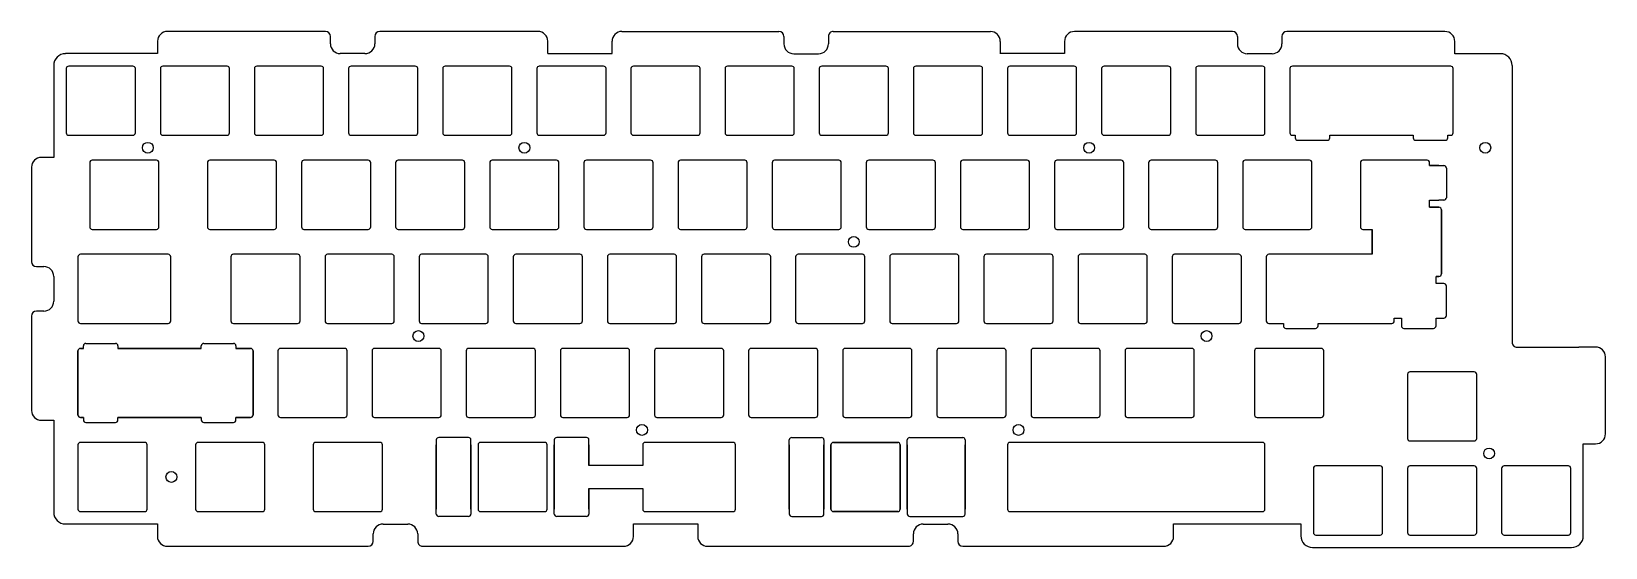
# Model space of a CAD drawing. Extents: x 17 to 336, y 12 to 117.
import ezdxf

# ---------------------------------------------------------------- set-up
doc = ezdxf.new("R2010")
doc.units = 0
doc.layers.get('0').update_dxf_attribs({"linetype": 'CONTINUOUS'})
doc.layers.add('PLATE', color=7, linetype='CONTINUOUS')

msp = doc.modelspace()

# ---------------------------------------------------------------- linework, layer by layer
for p, q in [((42.67, 114.77), (42.67, 112.77)), ((76.67, 116.77), (44.67, 116.77)), ((77.67, 114.27), (77.67, 115.77)), ((86.67, 115.77), (86.67, 114.27)), ((119.67, 116.77), (87.67, 116.77)), ((121.67, 112.27), (121.67, 114.77)), ((134.67, 112.77), (134.67, 114.77)), ((136.67, 116.77), (136.67, 116.77)), ((136.67, 116.77), (168.45, 116.77)), ((169.45, 115.77), (169.45, 114.26)), ((178.45, 115.76), (178.45, 114.26)), ((179.45, 116.76), (211.24, 116.76)), ((213.24, 114.76), (213.24, 112.26)), ((226.24, 114.76), (226.24, 112.76)), ((260.24, 116.76), (228.24, 116.76)), ((261.24, 115.76), (261.24, 114.26)), ((270.24, 115.76), (270.24, 114.26)), ((303.24, 116.76), (271.24, 116.76)), ((305.24, 112.26), (305.24, 114.76)), ((42.67, 112.27), (24.05, 112.27)), ((42.67, 112.77), (42.67, 112.27)), ((84.67, 112.27), (79.67, 112.27)), ((121.67, 112.27), (134.67, 112.27)), ((134.67, 112.27), (134.67, 112.77)), ((171.45, 112.26), (176.45, 112.26)), ((226.24, 112.27), (213.24, 112.27)), ((213.74, 112.26), (213.74, 112.27)), ((226.24, 112.76), (226.24, 112.27)), ((268.24, 112.26), (263.24, 112.26)), ((305.24, 112.27), (314.45, 112.27)), ((305.74, 112.26), (305.74, 112.27)), ((21.67, 109.88), (21.67, 91.27)), ((24.2, 109.24), (24.2, 96.24)), ((37.7, 109.74), (24.7, 109.74)), ((38.2, 96.24), (38.2, 109.24)), ((43.25, 109.24), (43.25, 96.24)), ((56.75, 109.74), (43.75, 109.74)), ((57.25, 96.24), (57.25, 109.24)), ((62.3, 109.24), (62.3, 96.24)), ((75.8, 109.74), (62.8, 109.74)), ((76.3, 96.24), (76.3, 109.24)), ((81.35, 109.24), (81.35, 96.24)), ((94.85, 109.74), (81.85, 109.74)), ((95.35, 96.24), (95.35, 109.24)), ((100.4, 109.24), (100.4, 96.24)), ((113.9, 109.74), (100.9, 109.74)), ((114.4, 96.24), (114.4, 109.24)), ((119.45, 109.24), (119.45, 96.24)), ((132.95, 109.74), (119.95, 109.74)), ((133.45, 96.24), (133.45, 109.24)), ((138.5, 109.24), (138.5, 96.24)), ((152, 109.74), (139, 109.74)), ((152.5, 96.24), (152.5, 109.24)), ((157.55, 109.24), (157.55, 96.24)), ((171.05, 109.74), (158.05, 109.74)), ((171.55, 96.24), (171.55, 109.24)), ((176.6, 109.24), (176.6, 96.24)), ((190.1, 109.74), (177.1, 109.74)), ((190.6, 96.24), (190.6, 109.24)), ((195.65, 109.24), (195.65, 96.24)), ((209.15, 109.74), (196.15, 109.74)), ((209.65, 96.24), (209.65, 109.24)), ((214.7, 109.24), (214.7, 96.24)), ((228.2, 109.74), (215.2, 109.74)), ((228.7, 96.24), (228.7, 109.24)), ((233.75, 109.24), (233.75, 96.24)), ((247.25, 109.74), (234.25, 109.74)), ((247.75, 96.24), (247.75, 109.24)), ((252.8, 109.24), (252.8, 96.24)), ((266.3, 109.74), (253.3, 109.74)), ((266.8, 96.24), (266.8, 109.24)), ((271.85, 109.24), (271.85, 96.24)), ((285.35, 109.74), (272.35, 109.74)), ((279.43, 109.74), (273.43, 109.74)), ((294.87, 109.74), (281.87, 109.74)), ((304.4, 109.74), (291.4, 109.74)), ((303.31, 109.74), (297.31, 109.74)), ((304.9, 96.24), (304.9, 109.24)), ((316.83, 109.88), (316.83, 109.2)), ((24.7, 95.74), (37.7, 95.74)), ((43.75, 95.74), (56.75, 95.74)), ((62.8, 95.74), (75.8, 95.74)), ((81.85, 95.74), (94.85, 95.74)), ((100.9, 95.74), (113.9, 95.74)), ((119.95, 95.74), (132.95, 95.74)), ((139, 95.74), (152, 95.74)), ((158.05, 95.74), (171.05, 95.74)), ((177.1, 95.74), (190.1, 95.74)), ((196.15, 95.74), (209.15, 95.74)), ((215.2, 95.74), (228.2, 95.74)), ((234.25, 95.74), (247.25, 95.74)), ((253.3, 95.74), (266.3, 95.74)), ((272.35, 95.74), (272.93, 95.74)), ((272.93, 95.74), (272.93, 95.24)), ((279.93, 95.24), (279.93, 95.74)), ((279.93, 95.74), (285.35, 95.74)), ((281.87, 95.74), (294.87, 95.74)), ((291.4, 95.74), (296.81, 95.74)), ((296.81, 95.74), (296.81, 95.24)), ((303.81, 95.24), (303.81, 95.74)), ((303.81, 95.74), (304.4, 95.74)), ((273.43, 94.74), (279.43, 94.74)), ((297.31, 94.74), (303.31, 94.74)), ((17.17, 89.27), (17.17, 70.14)), ((21.17, 91.27), (19.17, 91.27)), ((21.67, 91.27), (21.17, 91.27)), ((28.96, 90.19), (28.96, 77.19)), ((42.46, 90.69), (29.46, 90.69)), ((42.96, 77.19), (42.96, 90.19)), ((52.77, 90.19), (52.77, 77.19)), ((66.27, 90.69), (53.27, 90.69)), ((66.77, 77.19), (66.77, 90.19)), ((71.82, 90.19), (71.82, 77.19)), ((85.32, 90.69), (72.32, 90.69)), ((85.82, 77.19), (85.82, 90.19)), ((90.87, 90.19), (90.87, 77.19)), ((104.37, 90.69), (91.37, 90.69)), ((104.87, 77.19), (104.87, 90.19)), ((109.92, 90.19), (109.92, 77.19)), ((123.42, 90.69), (110.42, 90.69)), ((123.92, 77.19), (123.92, 90.19)), ((128.97, 90.19), (128.97, 77.19)), ((142.47, 90.69), (129.47, 90.69)), ((142.97, 77.19), (142.97, 90.19)), ((148.02, 90.19), (148.02, 77.19)), ((161.52, 90.69), (148.52, 90.69)), ((162.02, 77.19), (162.02, 90.19)), ((167.07, 90.19), (167.07, 77.19)), ((180.57, 90.69), (167.57, 90.69)), ((181.07, 77.19), (181.07, 90.19)), ((186.12, 90.19), (186.12, 77.19)), ((199.62, 90.69), (186.62, 90.69)), ((200.12, 77.19), (200.12, 90.19)), ((205.17, 90.19), (205.17, 77.19)), ((218.67, 90.69), (205.67, 90.69)), ((219.17, 77.19), (219.17, 90.19)), ((224.22, 90.19), (224.22, 77.19)), ((237.72, 90.69), (224.72, 90.69)), ((238.22, 77.19), (238.22, 90.19)), ((243.27, 90.19), (243.27, 77.19)), ((256.77, 90.69), (243.77, 90.69)), ((257.27, 77.19), (257.27, 90.19)), ((262.32, 90.19), (262.32, 77.19)), ((275.82, 90.69), (262.82, 90.69)), ((276.32, 77.19), (276.32, 90.19)), ((286.13, 90.19), (286.13, 77.19)), ((299.63, 90.69), (286.63, 90.69)), ((300.13, 89.6), (300.13, 90.19)), ((302.02, 89.6), (300.13, 89.6)), ((300.13, 89.6), (303.02, 89.6)), ((303.52, 89.1), (303.52, 83.1)), ((300.13, 81.16), (300.13, 82.6)), ((300.13, 82.6), (302.02, 82.6)), ((300.13, 81.16), (302.02, 81.16)), ((302.02, 81.16), (300.13, 81.16)), ((303.02, 82.6), (302.02, 82.6)), ((302.52, 80.66), (302.52, 67.66)), ((302.52, 67.66), (302.52, 80.66)), ((29.46, 76.69), (42.46, 76.69)), ((53.27, 76.69), (66.27, 76.69)), ((72.32, 76.69), (85.32, 76.69)), ((91.37, 76.69), (104.37, 76.69)), ((110.42, 76.69), (123.42, 76.69)), ((129.47, 76.69), (142.47, 76.69)), ((148.52, 76.69), (161.52, 76.69)), ((167.57, 76.69), (180.57, 76.69)), ((186.62, 76.69), (199.62, 76.69)), ((205.67, 76.69), (218.67, 76.69)), ((224.72, 76.69), (237.72, 76.69)), ((243.77, 76.69), (256.77, 76.69)), ((262.82, 76.69), (275.82, 76.69)), ((286.63, 76.69), (288.52, 76.69)), ((288.52, 71.64), (288.52, 76.69)), ((288.52, 76.69), (288.52, 71.64)), ((26.58, 71.14), (26.58, 58.14)), ((40.08, 71.64), (27.08, 71.64)), ((44.84, 71.64), (31.84, 71.64)), ((45.34, 58.14), (45.34, 71.14)), ((57.53, 71.14), (57.53, 58.14)), ((71.03, 71.64), (58.03, 71.64)), ((71.53, 58.14), (71.53, 71.14)), ((76.58, 71.14), (76.58, 58.14)), ((90.08, 71.64), (77.08, 71.64)), ((90.58, 58.14), (90.58, 71.14)), ((95.63, 71.14), (95.63, 58.14)), ((109.13, 71.64), (96.13, 71.64)), ((109.63, 58.14), (109.63, 71.14)), ((114.68, 71.14), (114.68, 58.14)), ((128.18, 71.64), (115.18, 71.64)), ((128.68, 58.14), (128.68, 71.14)), ((133.73, 71.14), (133.73, 58.14)), ((147.23, 71.64), (134.23, 71.64)), ((147.73, 58.14), (147.73, 71.14)), ((152.78, 71.14), (152.78, 58.14)), ((166.28, 71.64), (153.28, 71.64)), ((166.78, 58.14), (166.78, 71.14)), ((171.83, 71.14), (171.83, 58.14)), ((185.33, 71.64), (172.33, 71.64)), ((185.83, 58.14), (185.83, 71.14)), ((190.88, 71.14), (190.88, 58.14)), ((204.38, 71.64), (191.38, 71.64)), ((204.88, 58.14), (204.88, 71.14)), ((209.93, 71.14), (209.93, 58.14)), ((223.43, 71.64), (210.43, 71.64)), ((223.93, 58.14), (223.93, 71.14)), ((228.98, 71.14), (228.98, 58.14)), ((242.48, 71.64), (229.48, 71.64)), ((242.98, 58.14), (242.98, 71.14)), ((248.03, 71.14), (248.03, 58.14)), ((261.53, 71.64), (248.53, 71.64)), ((262.03, 58.14), (262.03, 71.14)), ((267.08, 71.14), (267.08, 58.14)), ((280.58, 71.64), (267.58, 71.64)), ((277.05, 71.64), (271.05, 71.64)), ((288.52, 71.64), (279.49, 71.64)), ((18.17, 69.14), (19.67, 69.14)), ((21.67, 67.14), (21.67, 62.14)), ((302.02, 67.16), (301.43, 67.16)), ((301.43, 67.16), (302.02, 67.16)), ((301.43, 65.72), (301.43, 67.16)), ((302.02, 65.72), (301.43, 65.72)), ((303.02, 65.72), (301.43, 65.72)), ((303.52, 59.22), (303.52, 65.22)), ((17.17, 59.14), (17.17, 40.02)), ((19.67, 60.14), (18.17, 60.14)), ((27.08, 57.64), (40.08, 57.64)), ((31.84, 57.64), (44.84, 57.64)), ((58.03, 57.64), (71.03, 57.64)), ((77.08, 57.64), (90.08, 57.64)), ((96.13, 57.64), (109.13, 57.64)), ((115.18, 57.64), (128.18, 57.64)), ((134.23, 57.64), (147.23, 57.64)), ((153.28, 57.64), (166.28, 57.64)), ((172.33, 57.64), (185.33, 57.64)), ((191.38, 57.64), (204.38, 57.64)), ((210.43, 57.64), (223.43, 57.64)), ((229.48, 57.64), (242.48, 57.64)), ((248.53, 57.64), (261.53, 57.64)), ((267.58, 57.64), (270.55, 57.64)), ((270.55, 57.64), (270.55, 57.14)), ((277.55, 57.14), (277.55, 57.64)), ((277.55, 57.64), (280.58, 57.64)), ((279.49, 57.64), (292.49, 57.64)), ((292.99, 58.72), (294.43, 58.72)), ((292.99, 58.14), (292.99, 58.72)), ((292.99, 58.72), (294.43, 58.72)), ((294.43, 58.72), (294.43, 57.14)), ((301.43, 58.72), (302.02, 58.72)), ((301.43, 57.14), (301.43, 58.72)), ((301.43, 58.72), (303.02, 58.72)), ((271.05, 56.64), (277.05, 56.64)), ((294.93, 56.64), (300.93, 56.64)), ((26.58, 52.09), (26.58, 39.09)), ((26.58, 39.09), (26.58, 52.09)), ((27.67, 52.59), (27.08, 52.59)), ((27.08, 52.59), (27.67, 52.59)), ((27.67, 52.59), (27.67, 53.09)), ((28.17, 53.59), (34.17, 53.59)), ((34.67, 53.09), (34.67, 52.59)), ((40.08, 52.59), (34.67, 52.59)), ((34.67, 52.59), (40.08, 52.59)), ((48.51, 52.59), (40.08, 52.59)), ((40.08, 52.59), (48.51, 52.59)), ((51.54, 52.59), (48.51, 52.59)), ((48.51, 52.59), (51.54, 52.59)), ((51.54, 52.59), (51.54, 53.09)), ((52.04, 53.59), (58.04, 53.59)), ((58.54, 53.09), (58.54, 52.59)), ((61.51, 52.59), (58.54, 52.59)), ((58.54, 52.59), (61.51, 52.59)), ((62.01, 39.09), (62.01, 52.09)), ((62.01, 52.09), (62.01, 39.09)), ((67.06, 52.09), (67.06, 39.09)), ((80.56, 52.59), (67.56, 52.59)), ((81.06, 39.09), (81.06, 52.09)), ((86.11, 52.09), (86.11, 39.09)), ((99.61, 52.59), (86.61, 52.59)), ((100.11, 39.09), (100.11, 52.09)), ((105.16, 52.09), (105.16, 39.09)), ((118.66, 52.59), (105.66, 52.59)), ((119.16, 39.09), (119.16, 52.09)), ((124.21, 52.09), (124.21, 39.09)), ((137.71, 52.59), (124.71, 52.59)), ((138.21, 39.09), (138.21, 52.09)), ((143.26, 52.09), (143.26, 39.09)), ((156.76, 52.59), (143.76, 52.59)), ((157.26, 39.09), (157.26, 52.09)), ((162.31, 52.09), (162.31, 39.09)), ((175.81, 52.59), (162.81, 52.59)), ((176.31, 39.09), (176.31, 52.09)), ((181.36, 52.09), (181.36, 39.09)), ((194.86, 52.59), (181.86, 52.59)), ((195.36, 39.09), (195.36, 52.09)), ((200.41, 52.09), (200.41, 39.09)), ((213.91, 52.59), (200.91, 52.59)), ((214.41, 39.09), (214.41, 52.09)), ((219.46, 52.09), (219.46, 39.09)), ((232.96, 52.59), (219.96, 52.59)), ((233.46, 39.09), (233.46, 52.09)), ((238.51, 52.09), (238.51, 39.09)), ((252.01, 52.59), (239.01, 52.59)), ((252.51, 39.09), (252.51, 52.09)), ((264.7, 52.09), (264.7, 39.09)), ((278.2, 52.59), (265.2, 52.59)), ((278.7, 39.09), (278.7, 52.09)), ((331.24, 52.85), (330.33, 52.84)), ((333.73, 52.85), (331.24, 52.85)), ((309.16, 47.83), (296.16, 47.83)), ((335.73, 35.25), (335.73, 50.85)), ((295.66, 47.33), (295.66, 34.33)), ((309.66, 34.33), (309.66, 47.33)), ((27.08, 38.59), (27.67, 38.59)), ((27.67, 38.59), (27.08, 38.59)), ((27.67, 38.59), (27.67, 38.09)), ((34.67, 38.09), (34.67, 38.59)), ((34.67, 38.59), (40.08, 38.59)), ((40.08, 38.59), (34.67, 38.59)), ((40.08, 38.59), (48.51, 38.59)), ((48.51, 38.59), (40.08, 38.59)), ((48.51, 38.59), (51.54, 38.59)), ((51.54, 38.59), (48.51, 38.59)), ((51.54, 38.59), (51.54, 38.09)), ((58.54, 38.09), (58.54, 38.59)), ((58.54, 38.59), (61.51, 38.59)), ((61.51, 38.59), (58.54, 38.59)), ((67.56, 38.59), (80.56, 38.59)), ((86.61, 38.59), (99.61, 38.59)), ((105.66, 38.59), (118.66, 38.59)), ((124.71, 38.59), (137.71, 38.59)), ((143.76, 38.59), (156.76, 38.59)), ((162.81, 38.59), (175.81, 38.59)), ((181.86, 38.59), (194.86, 38.59)), ((200.91, 38.59), (213.91, 38.59)), ((219.96, 38.59), (232.96, 38.59)), ((239.01, 38.59), (252.01, 38.59)), ((265.2, 38.59), (278.2, 38.59)), ((19.17, 38.02), (21.17, 38.02)), ((21.17, 38.02), (21.67, 38.02)), ((21.67, 38.02), (21.67, 19.4)), ((21.67, 37.52), (21.67, 37.52)), ((28.17, 37.59), (34.17, 37.59)), ((52.04, 37.59), (58.04, 37.59)), ((26.58, 33.04), (26.58, 20.04)), ((40.08, 33.54), (27.08, 33.54)), ((40.58, 20.04), (40.58, 33.04)), ((50.39, 33.04), (50.39, 20.04)), ((63.89, 33.54), (50.89, 33.54)), ((64.39, 20.04), (64.39, 33.04)), ((74.2, 33.04), (74.2, 20.04)), ((87.7, 33.54), (74.7, 33.54)), ((88.2, 20.04), (88.2, 33.04)), ((99.1, 34.04), (99.1, 20.04)), ((99.1, 19.04), (99.1, 33.04)), ((105.6, 34.54), (99.6, 34.54)), ((106.1, 20.04), (106.1, 34.04)), ((106.1, 33.04), (106.1, 19.04)), ((107.54, 33.04), (107.54, 20.04)), ((107.54, 33.04), (107.54, 20.04)), ((121.04, 33.54), (108.04, 33.54)), ((121.04, 33.54), (108.04, 33.54)), ((121.54, 20.04), (121.54, 33.04)), ((121.54, 20.04), (121.54, 33.04)), ((122.98, 34.04), (122.98, 20.04)), ((122.98, 19.04), (122.98, 33.04)), ((129.48, 34.54), (123.48, 34.54)), ((129.98, 28.84), (129.98, 34.04)), ((129.98, 33.04), (129.98, 28.84)), ((140.88, 33.04), (140.88, 28.84)), ((154.38, 33.54), (141.38, 33.54)), ((159.14, 33.54), (146.14, 33.54)), ((159.64, 20.04), (159.64, 33.04)), ((170.54, 20.04), (170.54, 34.04)), ((170.54, 33.04), (170.54, 19.04)), ((171.04, 34.54), (177.04, 34.54)), ((177.54, 34.04), (177.54, 20.04)), ((177.54, 19.04), (177.54, 33.04)), ((178.98, 33.04), (178.98, 20.04)), ((178.98, 20.04), (178.98, 33.04)), ((192.48, 33.54), (179.48, 33.54)), ((179.48, 33.54), (192.48, 33.54)), ((192.98, 20.04), (192.98, 33.04)), ((192.98, 33.04), (192.98, 20.04)), ((194.42, 20.04), (194.42, 34.04)), ((194.42, 33.04), (194.42, 19.04)), ((194.92, 34.54), (200.92, 34.54)), ((199.64, 34.54), (205.64, 34.54)), ((206.14, 34.04), (206.14, 20.04)), ((206.14, 19.04), (206.14, 33.04)), ((214.7, 33.04), (214.7, 20.04)), ((228.2, 33.54), (215.2, 33.54)), ((253.3, 33.54), (228.2, 33.54)), ((266.3, 33.54), (253.3, 33.54)), ((266.8, 20.04), (266.8, 33.04)), ((296.16, 33.83), (309.16, 33.83)), ((331.24, 14.63), (331.24, 33.25)), ((331.24, 33.25), (333.73, 33.25)), ((140.88, 28.84), (129.98, 28.84)), ((290.11, 28.78), (277.11, 28.78)), ((309.16, 28.78), (296.16, 28.78)), ((328.21, 28.78), (315.21, 28.78)), ((276.61, 28.28), (276.61, 15.28)), ((290.61, 15.28), (290.61, 28.28)), ((295.66, 28.28), (295.66, 15.28)), ((309.66, 15.28), (309.66, 28.28)), ((314.71, 28.28), (314.71, 15.28)), ((328.71, 15.28), (328.71, 28.28)), ((129.98, 24.24), (129.98, 19.04)), ((129.98, 20.04), (129.98, 24.24)), ((129.98, 24.24), (140.88, 24.24)), ((140.88, 24.24), (140.88, 20.04)), ((27.08, 19.54), (40.08, 19.54)), ((50.89, 19.54), (63.89, 19.54)), ((74.7, 19.54), (87.7, 19.54)), ((108.04, 19.54), (121.04, 19.54)), ((108.04, 19.54), (121.04, 19.54)), ((141.38, 19.54), (154.38, 19.54)), ((146.14, 19.54), (159.14, 19.54)), ((179.48, 19.54), (192.48, 19.54)), ((192.48, 19.54), (179.48, 19.54)), ((215.2, 19.54), (228.2, 19.54)), ((228.2, 19.54), (266.3, 19.54)), ((24.05, 17.02), (42.67, 17.02)), ((42.67, 17.02), (42.67, 16.5)), ((42.67, 16.5), (42.67, 14.5)), ((88.33, 17), (93.33, 17)), ((105.6, 18.54), (99.6, 18.54)), ((129.48, 18.54), (123.48, 18.54)), ((139, 16.51), (139, 17.02)), ((139, 17.02), (152, 17.02)), ((139, 14.51), (139, 16.51)), ((152, 17.02), (152, 16.51)), ((152, 16.51), (152, 14.51)), ((171.04, 18.54), (177.04, 18.54)), ((194.92, 18.54), (200.92, 18.54)), ((197.66, 17), (202.66, 17)), ((199.64, 18.54), (205.64, 18.54)), ((248.32, 16.5), (248.32, 17.02)), ((248.32, 17.02), (269.82, 17.02)), ((248.32, 14.5), (248.32, 16.5)), ((269.82, 17.02), (273.58, 17.02)), ((273.58, 17.02), (274.08, 17.02)), ((274.08, 17.02), (274.08, 14.63)), ((86.33, 13.5), (86.33, 15)), ((95.33, 15), (95.33, 13.5)), ((195.66, 13.5), (195.66, 15)), ((204.66, 15), (204.66, 13.5)), ((277.11, 14.78), (290.11, 14.78)), ((296.16, 14.78), (309.16, 14.78)), ((315.21, 14.78), (328.21, 14.78)), ((44.67, 12.5), (85.33, 12.5)), ((96.33, 12.5), (137, 12.51)), ((153.99, 12.51), (194.66, 12.5)), ((205.66, 12.5), (246.32, 12.5)), ((276.46, 12.25), (328.85, 12.25))]:
    msp.add_line(p, q)
for centre in [(40.72, 93.21), (116.92, 93.21), (231.22, 93.21), (311.39, 93.21), (183.6, 74.16), (95.48, 55.08), (254.99, 55.08), (140.73, 36.06), (216.93, 36.06), (312.18, 31.3), (45.48, 26.54)]:
    msp.add_circle(centre, 1.1)
for centre, radius, start, end in [((44.67, 114.77), 2, 90, 180), ((76.67, 115.77), 1, 0, 90), ((87.67, 115.77), 1, 90, 180), ((119.67, 114.77), 2, 0, 90), ((136.67, 114.77), 2, 89.9953, 180), ((168.45, 115.77), 1, 0, 90), ((179.45, 115.76), 1, 89.9953, 180), ((211.24, 114.76), 2, 360, 89.9953), ((228.24, 114.76), 2, 90, 180), ((260.24, 115.76), 1, 0, 90), ((271.24, 115.76), 1, 90, 180), ((303.24, 114.76), 2, 0, 90), ((24.05, 109.88), 2.38, 90, 180), ((79.67, 114.27), 2, 180, 270), ((84.67, 114.27), 2, 270, 0), ((171.45, 114.26), 2, 180, 270), ((176.45, 114.26), 2, 270, 0), ((263.24, 114.26), 2, 180, 270), ((268.24, 114.26), 2, 270, 0), ((314.45, 109.88), 2.38, 0, 90), ((24.7, 109.24), 0.5, 90, 180), ((37.7, 109.24), 0.5, 0, 90), ((43.75, 109.24), 0.5, 90, 180), ((56.75, 109.24), 0.5, 0, 90), ((62.8, 109.24), 0.5, 90, 180), ((75.8, 109.24), 0.5, 0, 90), ((81.85, 109.24), 0.5, 90, 180), ((94.85, 109.24), 0.5, 0, 90), ((100.9, 109.24), 0.5, 90, 180), ((113.9, 109.24), 0.5, 0, 90), ((119.95, 109.24), 0.5, 90, 180), ((132.95, 109.24), 0.5, 0, 90), ((139, 109.24), 0.5, 90, 180), ((152, 109.24), 0.5, 0, 90), ((158.05, 109.24), 0.5, 90, 180), ((171.05, 109.24), 0.5, 0, 90), ((177.1, 109.24), 0.5, 90, 180), ((190.1, 109.24), 0.5, 0, 90), ((196.15, 109.24), 0.5, 90, 180), ((209.15, 109.24), 0.5, 0, 90), ((215.2, 109.24), 0.5, 90, 180), ((228.2, 109.24), 0.5, 0, 90), ((234.25, 109.24), 0.5, 90, 180), ((247.25, 109.24), 0.5, 0, 90), ((253.3, 109.24), 0.5, 90, 180), ((266.3, 109.24), 0.5, 0, 90), ((272.35, 109.24), 0.5, 90, 180), ((304.4, 109.24), 0.5, 0, 90), ((24.7, 96.24), 0.5, 180, 270), ((37.7, 96.24), 0.5, 270, 0), ((43.75, 96.24), 0.5, 180, 270), ((56.75, 96.24), 0.5, 270, 0), ((62.8, 96.24), 0.5, 180, 270), ((75.8, 96.24), 0.5, 270, 0), ((81.85, 96.24), 0.5, 180, 270), ((94.85, 96.24), 0.5, 270, 0), ((100.9, 96.24), 0.5, 180, 270), ((113.9, 96.24), 0.5, 270, 0), ((119.95, 96.24), 0.5, 180, 270), ((132.95, 96.24), 0.5, 270, 0), ((139, 96.24), 0.5, 180, 270), ((152, 96.24), 0.5, 270, 0), ((158.05, 96.24), 0.5, 180, 270), ((171.05, 96.24), 0.5, 270, 0), ((177.1, 96.24), 0.5, 180, 270), ((190.1, 96.24), 0.5, 270, 0), ((196.15, 96.24), 0.5, 180, 270), ((209.15, 96.24), 0.5, 270, 0), ((215.2, 96.24), 0.5, 180, 270), ((228.2, 96.24), 0.5, 270, 0), ((234.25, 96.24), 0.5, 180, 270), ((247.25, 96.24), 0.5, 270, 0), ((253.3, 96.24), 0.5, 180, 270), ((266.3, 96.24), 0.5, 270, 0), ((272.35, 96.24), 0.5, 180, 270), ((304.4, 96.24), 0.5, 270, 0), ((273.43, 95.24), 0.5, 180, 270), ((279.43, 95.24), 0.5, 270, 0), ((297.31, 95.24), 0.5, 180, 270), ((303.31, 95.24), 0.5, 270, 0), ((19.17, 89.27), 2, 90, 180), ((29.46, 90.19), 0.5, 90, 180), ((42.46, 90.19), 0.5, 0, 90), ((53.27, 90.19), 0.5, 90, 180), ((66.27, 90.19), 0.5, 0, 90), ((72.32, 90.19), 0.5, 90, 180), ((85.32, 90.19), 0.5, 0, 90), ((91.37, 90.19), 0.5, 90, 180), ((104.37, 90.19), 0.5, 0, 90), ((110.42, 90.19), 0.5, 90, 180), ((123.42, 90.19), 0.5, 0, 90), ((129.47, 90.19), 0.5, 90, 180), ((142.47, 90.19), 0.5, 0, 90), ((148.52, 90.19), 0.5, 90, 180), ((161.52, 90.19), 0.5, 0, 90), ((167.57, 90.19), 0.5, 90, 180), ((180.57, 90.19), 0.5, 0, 90), ((186.62, 90.19), 0.5, 90, 180), ((199.62, 90.19), 0.5, 0, 90), ((205.67, 90.19), 0.5, 90, 180), ((218.67, 90.19), 0.5, 0, 90), ((224.72, 90.19), 0.5, 90, 180), ((237.72, 90.19), 0.5, 0, 90), ((243.77, 90.19), 0.5, 90, 180), ((256.77, 90.19), 0.5, 0, 90), ((262.82, 90.19), 0.5, 90, 180), ((275.82, 90.19), 0.5, 0, 90), ((286.63, 90.19), 0.5, 90, 180), ((299.63, 90.19), 0.5, 0, 90), ((303.02, 89.1), 0.5, 0, 90), ((303.02, 83.1), 0.5, 270, 0), ((302.02, 80.66), 0.5, 0, 90), ((302.02, 80.66), 0.5, 0, 90), ((29.46, 77.19), 0.5, 180, 270), ((42.46, 77.19), 0.5, 270, 0), ((53.27, 77.19), 0.5, 180, 270), ((66.27, 77.19), 0.5, 270, 0), ((72.32, 77.19), 0.5, 180, 270), ((85.32, 77.19), 0.5, 270, 0), ((91.37, 77.19), 0.5, 180, 270), ((104.37, 77.19), 0.5, 270, 0), ((110.42, 77.19), 0.5, 180, 270), ((123.42, 77.19), 0.5, 270, 0), ((129.47, 77.19), 0.5, 180, 270), ((142.47, 77.19), 0.5, 270, 0), ((148.52, 77.19), 0.5, 180, 270), ((161.52, 77.19), 0.5, 270, 0), ((167.57, 77.19), 0.5, 180, 270), ((180.57, 77.19), 0.5, 270, 0), ((186.62, 77.19), 0.5, 180, 270), ((199.62, 77.19), 0.5, 270, 0), ((205.67, 77.19), 0.5, 180, 270), ((218.67, 77.19), 0.5, 270, 0), ((224.72, 77.19), 0.5, 180, 270), ((237.72, 77.19), 0.5, 270, 0), ((243.77, 77.19), 0.5, 180, 270), ((256.77, 77.19), 0.5, 270, 0), ((262.82, 77.19), 0.5, 180, 270), ((275.82, 77.19), 0.5, 270, 0), ((286.63, 77.19), 0.5, 180, 270), ((18.17, 70.14), 1, 180, 270), ((27.08, 71.14), 0.5, 90, 180), ((44.84, 71.14), 0.5, 0, 90), ((58.03, 71.14), 0.5, 90, 180), ((71.03, 71.14), 0.5, 0, 90), ((77.08, 71.14), 0.5, 90, 180), ((90.08, 71.14), 0.5, 0, 90), ((96.13, 71.14), 0.5, 90, 180), ((109.13, 71.14), 0.5, 0, 90), ((115.18, 71.14), 0.5, 90, 180), ((128.18, 71.14), 0.5, 0, 90), ((134.23, 71.14), 0.5, 90, 180), ((147.23, 71.14), 0.5, 0, 90), ((153.28, 71.14), 0.5, 90, 180), ((166.28, 71.14), 0.5, 0, 90), ((172.33, 71.14), 0.5, 90, 180), ((185.33, 71.14), 0.5, 0, 90), ((191.38, 71.14), 0.5, 90, 180), ((204.38, 71.14), 0.5, 0, 90), ((210.43, 71.14), 0.5, 90, 180), ((223.43, 71.14), 0.5, 0, 90), ((229.48, 71.14), 0.5, 90, 180), ((242.48, 71.14), 0.5, 0, 90), ((248.53, 71.14), 0.5, 90, 180), ((261.53, 71.14), 0.5, 0, 90), ((267.58, 71.14), 0.5, 90, 180), ((19.67, 67.14), 2, 0, 90), ((302.02, 67.66), 0.5, 270, 0), ((302.02, 67.66), 0.5, 270, 0), ((303.02, 65.22), 0.5, 0, 90), ((19.67, 62.14), 2, 270, 0), ((18.17, 59.14), 1, 90, 180), ((27.08, 58.14), 0.5, 180, 270), ((44.84, 58.14), 0.5, 270, 0), ((58.03, 58.14), 0.5, 180, 270), ((71.03, 58.14), 0.5, 270, 0), ((77.08, 58.14), 0.5, 180, 270), ((90.08, 58.14), 0.5, 270, 0), ((96.13, 58.14), 0.5, 180, 270), ((109.13, 58.14), 0.5, 270, 0), ((115.18, 58.14), 0.5, 180, 270), ((128.18, 58.14), 0.5, 270, 0), ((134.23, 58.14), 0.5, 180, 270), ((147.23, 58.14), 0.5, 270, 0), ((153.28, 58.14), 0.5, 180, 270), ((166.28, 58.14), 0.5, 270, 0), ((172.33, 58.14), 0.5, 180, 270), ((185.33, 58.14), 0.5, 270, 0), ((191.38, 58.14), 0.5, 180, 270), ((204.38, 58.14), 0.5, 270, 0), ((210.43, 58.14), 0.5, 180, 270), ((223.43, 58.14), 0.5, 270, 0), ((229.48, 58.14), 0.5, 180, 270), ((242.48, 58.14), 0.5, 270, 0), ((248.53, 58.14), 0.5, 180, 270), ((261.53, 58.14), 0.5, 270, 0), ((267.58, 58.14), 0.5, 180, 270), ((292.49, 58.14), 0.5, 270, 0), ((303.02, 59.22), 0.5, 270, 0), ((271.05, 57.14), 0.5, 180, 270), ((277.05, 57.14), 0.5, 270, 0), ((294.93, 57.14), 0.5, 180, 270), ((300.93, 57.14), 0.5, 270, 0), ((27.08, 52.09), 0.5, 90, 180), ((27.08, 52.09), 0.5, 90, 180), ((28.17, 53.09), 0.5, 90, 180), ((34.17, 53.09), 0.5, 0, 90), ((52.04, 53.09), 0.5, 90, 180), ((58.04, 53.09), 0.5, 0, 90), ((61.51, 52.09), 0.5, 0, 90), ((61.51, 52.09), 0.5, 0, 90), ((67.56, 52.09), 0.5, 90, 180), ((80.56, 52.09), 0.5, 0, 90), ((86.61, 52.09), 0.5, 90, 180), ((99.61, 52.09), 0.5, 0, 90), ((105.66, 52.09), 0.5, 90, 180), ((118.66, 52.09), 0.5, 0, 90), ((124.71, 52.09), 0.5, 90, 180), ((137.71, 52.09), 0.5, 0, 90), ((143.76, 52.09), 0.5, 90, 180), ((156.76, 52.09), 0.5, 0, 90), ((162.81, 52.09), 0.5, 90, 180), ((175.81, 52.09), 0.5, 0, 90), ((181.86, 52.09), 0.5, 90, 180), ((194.86, 52.09), 0.5, 0, 90), ((200.91, 52.09), 0.5, 90, 180), ((213.91, 52.09), 0.5, 0, 90), ((219.96, 52.09), 0.5, 90, 180), ((232.96, 52.09), 0.5, 0, 90), ((239.01, 52.09), 0.5, 90, 180), ((252.01, 52.09), 0.5, 0, 90), ((265.2, 52.09), 0.5, 90, 180), ((278.2, 52.09), 0.5, 0, 90), ((333.73, 50.85), 2, 0, 90), ((296.16, 47.33), 0.5, 90, 180), ((309.16, 47.33), 0.5, 0, 90), ((19.17, 40.02), 2, 180, 270), ((27.08, 39.09), 0.5, 180, 270), ((27.08, 39.09), 0.5, 180, 270), ((61.51, 39.09), 0.5, 270, 0), ((61.51, 39.09), 0.5, 270, 0), ((67.56, 39.09), 0.5, 180, 270), ((80.56, 39.09), 0.5, 270, 0), ((86.61, 39.09), 0.5, 180, 270), ((99.61, 39.09), 0.5, 270, 0), ((105.66, 39.09), 0.5, 180, 270), ((118.66, 39.09), 0.5, 270, 0), ((124.71, 39.09), 0.5, 180, 270), ((137.71, 39.09), 0.5, 270, 0), ((143.76, 39.09), 0.5, 180, 270), ((156.76, 39.09), 0.5, 270, 0), ((162.81, 39.09), 0.5, 180, 270), ((175.81, 39.09), 0.5, 270, 0), ((181.86, 39.09), 0.5, 180, 270), ((194.86, 39.09), 0.5, 270, 0), ((200.91, 39.09), 0.5, 180, 270), ((213.91, 39.09), 0.5, 270, 0), ((219.96, 39.09), 0.5, 180, 270), ((232.96, 39.09), 0.5, 270, 0), ((239.01, 39.09), 0.5, 180, 270), ((252.01, 39.09), 0.5, 270, 0), ((265.2, 39.09), 0.5, 180, 270), ((278.2, 39.09), 0.5, 270, 0), ((28.17, 38.09), 0.5, 180, 270), ((34.17, 38.09), 0.5, 270, 0), ((52.04, 38.09), 0.5, 180, 270), ((58.04, 38.09), 0.5, 270, 0), ((333.73, 35.25), 2, 270, 0), ((27.08, 33.04), 0.5, 90, 180), ((40.08, 33.04), 0.5, 0, 90), ((50.89, 33.04), 0.5, 90, 180), ((63.89, 33.04), 0.5, 0, 90), ((74.7, 33.04), 0.5, 90, 180), ((87.7, 33.04), 0.5, 0, 90), ((99.6, 34.04), 0.5, 90, 180), ((105.6, 34.04), 0.5, 0, 90), ((108.04, 33.04), 0.5, 90, 180), ((108.04, 33.04), 0.5, 90, 180), ((121.04, 33.04), 0.5, 0, 90), ((121.04, 33.04), 0.5, 0, 90), ((123.48, 34.04), 0.5, 90, 180), ((129.48, 34.04), 0.5, 0, 90), ((141.38, 33.04), 0.5, 90, 180), ((159.14, 33.04), 0.5, 0, 90), ((171.04, 34.04), 0.5, 90, 180), ((177.04, 34.04), 0.5, 0, 90), ((179.48, 33.04), 0.5, 90, 180), ((179.48, 33.04), 0.5, 90, 180), ((192.48, 33.04), 0.5, 0, 90), ((192.48, 33.04), 0.5, 0, 90), ((194.92, 34.04), 0.5, 90, 180), ((205.64, 34.04), 0.5, 0, 90), ((215.2, 33.04), 0.5, 90, 180), ((266.3, 33.04), 0.5, 0, 90), ((296.16, 34.33), 0.5, 180, 270), ((309.16, 34.33), 0.5, 270, 0), ((277.11, 28.28), 0.5, 90, 180), ((290.11, 28.28), 0.5, 0, 90), ((296.16, 28.28), 0.5, 90, 180), ((309.16, 28.28), 0.5, 0, 90), ((315.21, 28.28), 0.5, 90, 180), ((328.21, 28.28), 0.5, 0, 90), ((24.05, 19.4), 2.38, 180, 270), ((27.08, 20.04), 0.5, 180, 270), ((40.08, 20.04), 0.5, 270, 0), ((50.89, 20.04), 0.5, 180, 270), ((63.89, 20.04), 0.5, 270, 0), ((74.7, 20.04), 0.5, 180, 270), ((87.7, 20.04), 0.5, 270, 0), ((108.04, 20.04), 0.5, 180, 270), ((108.04, 20.04), 0.5, 180, 270), ((121.04, 20.04), 0.5, 270, 0), ((121.04, 20.04), 0.5, 270, 0), ((141.38, 20.04), 0.5, 180, 270), ((159.14, 20.04), 0.5, 270, 0), ((179.48, 20.04), 0.5, 180, 270), ((179.48, 20.04), 0.5, 180, 270), ((192.48, 20.04), 0.5, 270, 0), ((192.48, 20.04), 0.5, 270, 0), ((215.2, 20.04), 0.5, 180, 270), ((266.3, 20.04), 0.5, 270, 0), ((88.33, 15), 2, 90, 180), ((93.33, 15), 2, 360, 90), ((99.6, 19.04), 0.5, 180, 270), ((105.6, 19.04), 0.5, 270, 0), ((123.48, 19.04), 0.5, 180, 270), ((129.48, 19.04), 0.5, 270, 0), ((171.04, 19.04), 0.5, 180, 270), ((177.04, 19.04), 0.5, 270, 0), ((194.92, 19.04), 0.5, 180, 270), ((197.66, 15), 2, 90, 180), ((202.66, 15), 2, 360, 90), ((205.64, 19.04), 0.5, 270, 0), ((44.67, 14.5), 2, 180, 270.0056), ((85.33, 13.5), 1, 270.0056, 0), ((96.33, 13.5), 1, 180, 270.0056), ((137, 14.51), 2, 270.0056, 0), ((154, 14.51), 2, 180, 269.994), ((194.66, 13.5), 1, 269.994, 0), ((205.66, 13.5), 1, 180, 269.994), ((246.32, 14.5), 2, 269.994, 360), ((276.46, 14.63), 2.38, 180, 270), ((277.11, 15.28), 0.5, 180, 270), ((290.11, 15.28), 0.5, 270, 0), ((296.16, 15.28), 0.5, 180, 270), ((309.16, 15.28), 0.5, 270, 0), ((315.21, 15.28), 0.5, 180, 270), ((328.21, 15.28), 0.5, 270, 0), ((328.85, 14.63), 2.38, 270, 0)]:
    msp.add_arc(centre, radius, start, end)
at = {"layer": 'PLATE', "color": 7}
msp.add_lwpolyline([(316.83, 109.2), (316.83, 53.84, 0.414214), (317.83, 52.84), (330.33, 52.84)], format="xyb", dxfattribs=at)

doc.saveas('drawing.dxf')
